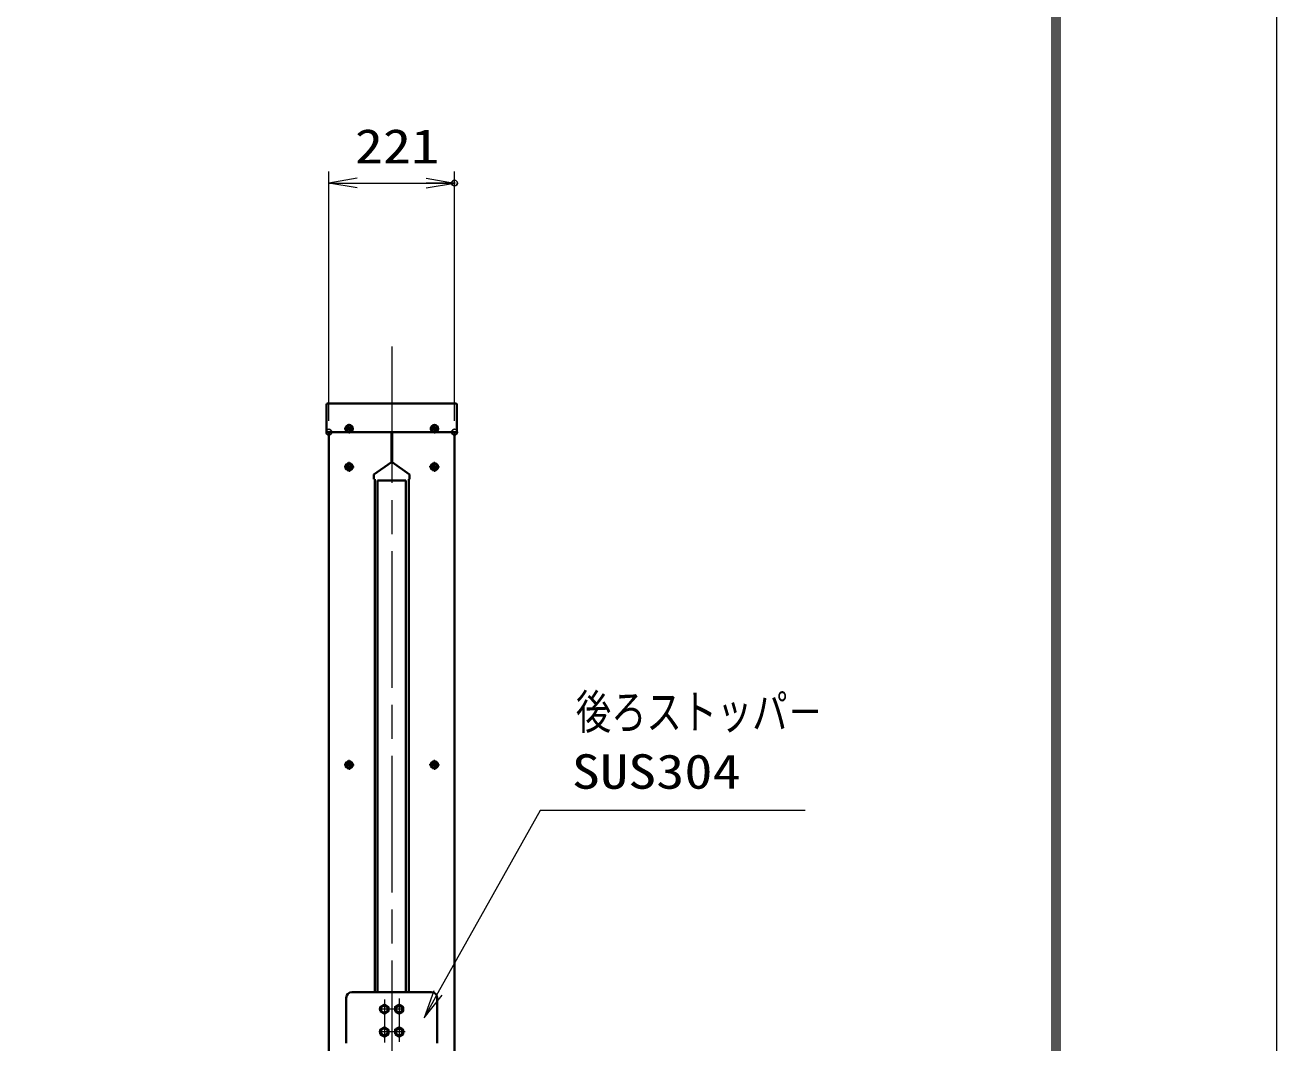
# Model space of a CAD drawing. Units: millimetres at full size, sheet at 1:20; details may follow other scales. Extents: x -5940 to 5940, y -4200 to 4200.
# Drawn here: x 3739 to 5940, y -724 to 1067 of the extents above; entities that cross this region are included whole.
import ezdxf
from ezdxf.enums import TextEntityAlignment as Align

# ---------------------------------------------------------------- set-up
doc = ezdxf.new("R2010")
doc.units = ezdxf.units.MM
doc.header["$LTSCALE"] = 20
doc.header["$PDMODE"] = 32
doc.header["$PDSIZE"] = 10
doc.linetypes.add('USER1', pattern=[18, 12, -1.5, 3, -1.5])
doc.linetypes.add('USER2', pattern=[9, 6, -0.75, 1.5, -0.75])
for name, color, linetype, lineweight in [('0-0_D-TTL', 7, 'Continuous', 18), ('0-1_軸線', 200, 'USER1', 15), ('0-2_寸法線', 4, 'Continuous', 18), ('0-3_0', 7, 'Continuous', 18), ('0-5_外形線', 7, 'Continuous', 35), ('0-9_AM_0N', 7, 'Continuous', 50)]:
    doc.layers.add(name, color=color, linetype=linetype, lineweight=lineweight)
doc.layers.add('0-4_Defpoints', color=7, linetype='Continuous')
doc.styles.add('ＭＳ ゴシック', font='')
doc.styles.get('ＭＳ ゴシック').set_extended_font_data('MS Gothic')

# ---------------------------------------------------------------- blocks, each defined once
blk = doc.blocks.new('_Open')
at = {"layer": '0-3_0'}
blk.add_line((-20, 3.333), (0, 0), dxfattribs=at)
blk.add_lwpolyline([(-20, -3.333), (0, 0), (-20, 0)], dxfattribs=at)
blk = doc.blocks.new('U10')
at = {"layer": '0-9_AM_0N'}
blk.add_lwpolyline([(671075.8, 427831.9), (671205.8, 427756.9), (671335.8, 427831.9), (671335.8, 427982), (671205.8, 428057.1), (671075.8, 427982)], close=True, dxfattribs=at)
blk.add_circle((671205.8, 427907), 130, dxfattribs=at)
blk = doc.blocks.new('U11')
at = {"layer": '0-9_AM_0N'}
blk.add_lwpolyline([(670555.8, 427831.9), (670685.8, 427756.9), (670815.8, 427831.9), (670815.8, 427982), (670685.8, 428057.1), (670555.8, 427982)], close=True, dxfattribs=at)
blk.add_circle((670685.8, 427907), 130, dxfattribs=at)
blk = doc.blocks.new('U12')
at = {"layer": '0-9_AM_0N'}
blk.add_lwpolyline([(671075.8, 428631.9), (671205.8, 428556.9), (671335.8, 428631.9), (671335.8, 428782), (671205.8, 428857.1), (671075.8, 428782)], close=True, dxfattribs=at)
blk.add_circle((671205.8, 428707), 130, dxfattribs=at)
blk = doc.blocks.new('S14')
at = {"layer": '0-2_寸法線'}
for points in [[(5093009.4, 3473534.2), (5083685.4, 3473534.2), (5080093.2, 3467110.5), (5079605.1, 3466237.7)], [(5079947.7, 3467191.8), (5079605.1, 3466237.7), (5080238.6, 3467029.2)]]:
    blk.add_lwpolyline(points, dxfattribs=at)
at = {"layer": '0-2_寸法線', "color": 254, "style": 'ＭＳ ゴシック'}
for s, width, p in [('後ろストッパ－', 0.75, (5084945.4, 3476031.1)), ('SUS304', 1.2, (5084801.4, 3473931.1))]:
    blk.add_text(s, height=1212, dxfattribs=dict(at, width=width)).set_placement(p, align=Align.BOTTOM_LEFT)

msp = doc.modelspace()

# ---------------------------------------------------------------- linework, layer by layer
at = {"layer": '0-0_D-TTL'}
for points in [[(-5939.8, -4200.12), (5940.2, -4200.12), (5940.2, 4199.88), (-5939.8, 4199.88)], [(-5557.95, 3889.6), (5558.34, 3889.6), (5558.34, -3888.97), (-5557.95, -3888.97)], [(-5554.41, 3886.06), (5554.8, 3886.06), (5554.8, -3885.44), (-5554.41, -3885.44)], [(-5550.87, 3882.53), (5551.27, 3882.53), (5551.27, -3881.9), (-5550.87, -3881.9)], [(-5547.34, 3878.99), (5547.73, 3878.99), (5547.73, -3878.37), (-5547.34, -3878.37)], [(-5543.8, 3875.45), (5544.2, 3875.45), (5544.2, -3874.83), (-5543.8, -3874.83)]]:
    msp.add_lwpolyline(points, close=True, dxfattribs=at)
at = {"layer": '0-1_軸線'}
for p, q in [((4383.85, 501.04), (4383.85, -1048.38)), ((4308.85, 289.38), (4299.94, 289.38)), ((4308.85, 289.38), (4308.85, 298.29)), ((4308.85, 289.38), (4317.76, 289.38)), ((4308.85, 289.38), (4308.85, 280.47)), ((4458.85, 289.38), (4449.94, 289.38)), ((4458.85, 289.38), (4458.85, 298.29)), ((4458.85, 289.38), (4467.76, 289.38)), ((4458.85, 289.38), (4458.85, 280.47)), ((4308.85, -234.62), (4299.94, -234.62)), ((4308.85, -234.62), (4308.85, -225.71)), ((4308.85, -234.62), (4317.76, -234.62)), ((4308.85, -234.62), (4308.85, -243.53)), ((4458.85, -234.62), (4449.94, -234.62)), ((4458.85, -234.62), (4458.85, -225.71)), ((4458.85, -234.62), (4467.76, -234.62)), ((4458.85, -234.62), (4458.85, -243.53)), ((4370.85, -647.37), (4370.85, -723.25)), ((4396.85, -645.79), (4396.85, -721.67)), ((4405.7, -664.42), (4361.44, -664.42)), ((4407.28, -704.42), (4361.44, -704.42))]:
    msp.add_line(p, q, dxfattribs=at)
at = {"layer": '0-1_軸線', "linetype": 'USER2'}
for p, q in [((4308.85, 356.58), (4300.28, 356.58)), ((4308.85, 356.58), (4308.85, 365.15)), ((4308.85, 356.58), (4317.42, 356.58)), ((4308.85, 356.58), (4308.85, 348.01)), ((4458.85, 356.58), (4450.65, 356.58)), ((4458.85, 356.58), (4458.85, 364.78)), ((4458.85, 356.58), (4467.05, 356.58)), ((4458.85, 356.58), (4458.85, 348.38))]:
    msp.add_line(p, q, dxfattribs=at)
at = {"layer": '0-2_寸法線'}
for p, q in [((4273.35, 370.58), (4273.35, 808.61)), ((4494.35, 370.58), (4494.35, 808.61)), ((4273.35, 788.61), (4494.35, 788.61))]:
    msp.add_line(p, q, dxfattribs=at)
at = {"layer": '0-4_Defpoints'}
for p in [(4494.35, 788.61), (4273.35, 350.58), (4494.35, 350.58)]:
    msp.add_point(p, dxfattribs=at)
at = {"layer": '0-5_外形線'}
for p, q in [((4269.45, 351.78), (4269.45, 399.38)), ((4497.05, 400.58), (4270.65, 400.58)), ((4283.85, 400.58), (4483.85, 400.58)), ((4498.25, 399.38), (4498.25, 351.78)), ((4497.05, 350.58), (4270.65, 350.58)), ((4273.35, 350.58), (4273.35, -794.42)), ((4494.35, 350.58), (4494.35, -794.42)), ((4352.65, 275.88), (4352.65, 267.95)), ((4352.65, 267.95), (4353.85, 267.95)), ((4353.85, -634.42), (4353.85, 267.95)), ((4358.85, -634.42), (4358.85, 265.58)), ((4358.85, 265.58), (4408.85, 265.58)), ((4408.85, -634.42), (4408.85, 265.58)), ((4413.85, -634.42), (4413.85, 267.95)), ((4415.05, 267.95), (4413.85, 267.95)), ((4415.05, 275.88), (4415.05, 267.95)), ((4453.85, -634.42), (4313.85, -634.42)), ((4303.85, -724.42), (4303.85, -644.42)), ((4463.85, -724.42), (4463.85, -644.42))]:
    msp.add_line(p, q, dxfattribs=at)
for points in [[(4383.35, 350.58), (4383.35, 297.88), (4352.65, 275.88)], [(4384.35, 350.58), (4384.35, 297.88), (4415.05, 275.88)]]:
    msp.add_lwpolyline(points, dxfattribs=at)
for centre, radius, start, end in [((4270.65, 399.38), 1.2, 90, 180), ((4497.05, 399.38), 1.2, 0, 90), ((4270.65, 351.78), 1.2, 180, 270), ((4497.05, 351.78), 1.2, 270, 0), ((4313.85, -644.42), 10, 90, 180), ((4453.85, -644.42), 10, 0, 90)]:
    msp.add_arc(centre, radius, start, end, dxfattribs=at)
at = {"layer": '0-9_AM_0N'}
for p, q in [((4308.54, 356.89), (4306.35, 356.89)), ((4306.35, 356.27), (4306.35, 356.89)), ((4308.54, 356.27), (4306.35, 356.27)), ((4308.54, 359.08), (4309.16, 359.08)), ((4308.54, 356.89), (4308.54, 359.08)), ((4308.54, 356.27), (4308.54, 354.08)), ((4308.54, 354.08), (4309.16, 354.08)), ((4309.16, 356.89), (4309.16, 359.08)), ((4309.16, 356.89), (4311.35, 356.89)), ((4309.16, 356.27), (4311.35, 356.27)), ((4309.16, 356.27), (4309.16, 354.08)), ((4311.35, 356.27), (4311.35, 356.89)), ((4458.54, 356.89), (4456.35, 356.89)), ((4456.35, 356.27), (4456.35, 356.89)), ((4458.54, 356.27), (4456.35, 356.27)), ((4458.54, 359.08), (4459.16, 359.08)), ((4458.54, 356.89), (4458.54, 359.08)), ((4458.54, 356.27), (4458.54, 354.08)), ((4458.54, 354.08), (4459.16, 354.08)), ((4459.16, 356.89), (4459.16, 359.08)), ((4459.16, 356.89), (4461.35, 356.89)), ((4459.16, 356.27), (4461.35, 356.27)), ((4459.16, 356.27), (4459.16, 354.08)), ((4461.35, 356.27), (4461.35, 356.89)), ((4308.54, 289.69), (4306.35, 289.69)), ((4306.35, 289.07), (4306.35, 289.69)), ((4308.54, 289.07), (4306.35, 289.07)), ((4308.54, 291.88), (4309.16, 291.88)), ((4308.54, 289.69), (4308.54, 291.88)), ((4308.54, 289.07), (4308.54, 286.88)), ((4308.54, 286.88), (4309.16, 286.88)), ((4309.16, 289.69), (4309.16, 291.88)), ((4309.16, 289.69), (4311.35, 289.69)), ((4309.16, 289.07), (4311.35, 289.07)), ((4309.16, 289.07), (4309.16, 286.88)), ((4311.35, 289.07), (4311.35, 289.69)), ((4458.54, 289.69), (4456.35, 289.69)), ((4456.35, 289.07), (4456.35, 289.69)), ((4458.54, 289.07), (4456.35, 289.07)), ((4459.16, 291.88), (4458.54, 291.88)), ((4458.54, 289.69), (4458.54, 291.88)), ((4458.54, 289.07), (4458.54, 286.88)), ((4459.16, 286.88), (4458.54, 286.88)), ((4459.16, 289.69), (4459.16, 291.88)), ((4459.16, 289.69), (4461.35, 289.69)), ((4459.16, 289.07), (4461.35, 289.07)), ((4459.16, 289.07), (4459.16, 286.88)), ((4461.35, 289.07), (4461.35, 289.69)), ((4308.54, -234.31), (4306.35, -234.31)), ((4306.35, -234.93), (4306.35, -234.31)), ((4308.54, -234.93), (4306.35, -234.93)), ((4308.54, -232.12), (4309.16, -232.12)), ((4308.54, -234.31), (4308.54, -232.12)), ((4308.54, -234.93), (4308.54, -237.12)), ((4308.54, -237.12), (4309.16, -237.12)), ((4309.16, -234.31), (4309.16, -232.12)), ((4309.16, -234.31), (4311.35, -234.31)), ((4309.16, -234.93), (4311.35, -234.93)), ((4309.16, -234.93), (4309.16, -237.12)), ((4311.35, -234.93), (4311.35, -234.31)), ((4458.54, -234.31), (4456.35, -234.31)), ((4456.35, -234.93), (4456.35, -234.31)), ((4458.54, -234.93), (4456.35, -234.93)), ((4459.16, -232.12), (4458.54, -232.12)), ((4458.54, -234.31), (4458.54, -232.12)), ((4458.54, -234.93), (4458.54, -237.12)), ((4459.16, -237.12), (4458.54, -237.12)), ((4459.16, -234.31), (4459.16, -232.12)), ((4459.16, -234.31), (4461.35, -234.31)), ((4459.16, -234.93), (4461.35, -234.93)), ((4459.16, -234.93), (4459.16, -237.12)), ((4461.35, -234.93), (4461.35, -234.31))]:
    msp.add_line(p, q, dxfattribs=at)
for centre in [(4308.85, 356.58), (4308.85, 356.58), (4458.85, 356.58), (4458.85, 356.58), (4308.85, 289.38), (4308.85, 289.38), (4458.85, 289.38), (4458.85, 289.38), (4308.85, -234.62), (4308.85, -234.62), (4458.85, -234.62), (4458.85, -234.62)]:
    msp.add_circle(centre, 5.9, dxfattribs=at)

# ---------------------------------------------------------------- block references
at = {"layer": '0-2_寸法線', "xscale": 2.5, "yscale": 2.5, "rotation": 180}
msp.add_blockref('_Open', (4273.35, 788.61), dxfattribs=at)
at = {"layer": '0-2_寸法線'}
for name, p, xscale, yscale in [('_Open', (4494.35, 788.61), 2.5, 2.5), ('S14', (-249539.57, -173991.45), 0.05, 0.05)]:
    msp.add_blockref(name, p, dxfattribs=dict(at, xscale=xscale, yscale=yscale))
at = {"layer": '0-9_AM_0N', "xscale": 0.05, "yscale": 0.05}
for name, p in [('U12', (-29189.44, -22099.77)), ('U12', (-29163.44, -22099.77)), ('U11', (-29163.44, -22099.77)), ('U10', (-29163.44, -22099.77))]:
    msp.add_blockref(name, p, dxfattribs=at)

# ---------------------------------------------------------------- texts
at = {"layer": '0-2_寸法線', "color": 254, "style": 'ＭＳ ゴシック', "width": 1.2}
msp.add_text('221', height=60.56, dxfattribs=at).set_placement((4319.05, 804.95), align=Align.BOTTOM_LEFT)

doc.saveas('drawing.dxf')
